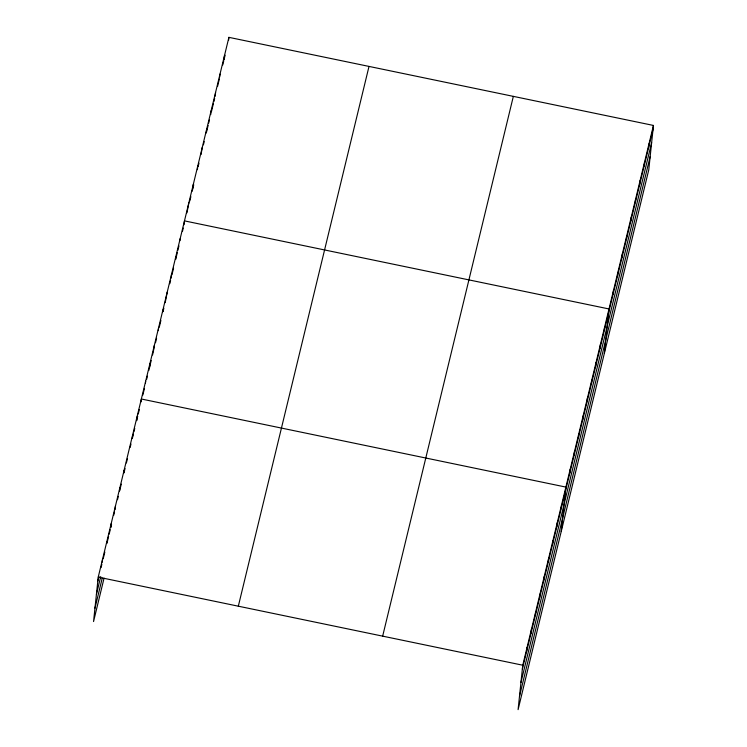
<?xml version="1.0" encoding="UTF-8"?>
<svg xmlns="http://www.w3.org/2000/svg" width="747" height="747" viewBox="0 0 747 747"><rect width="100%" height="100%" fill="white"/><g stroke="black" fill="none" stroke-linecap="round" stroke-linejoin="round"><path stroke-width="1.12" d="M653.448 125.44L522.76 665.213L518.091 709.65L648.769 169.877L653.448 125.44L228.909 37.35L98.231 577.123L93.552 621.56L104.066 578.141M102.236 562.202L102.535 559.316M106.653 543.424L106.849 541.5M111.163 523.694L110.761 527.541L111.564 524.198M115.075 509.725L115.477 505.878M119.483 490.947L119.791 488.062M123.899 472.179L124.105 470.255M132.723 434.623L132.322 438.47L133.405 434.016M137.037 416.817L136.636 420.664L137.709 416.21M141.052 401.886L141.351 399.001L565.89 487.091L561.212 531.528M145.46 383.108L145.665 381.185M149.577 367.225L149.979 363.378M153.882 349.409L154.293 345.562M158.299 330.632L158.607 327.746M162.715 311.863L162.911 309.94M167.225 292.124L165.208 302.656M171.138 278.164L171.539 274.308M175.545 259.386L175.853 256.501M179.962 240.609L180.167 238.685M184.07 224.726L184.481 220.879L609.01 308.959L604.342 353.396M188.926 202.521L186.946 212.848M192.959 188.02L193.361 184.173M197.404 169.662L197.806 165.815M202.25 147.467L201.064 154.554M206.695 129.11L206.293 132.957L208.124 125.403M210.729 114.608L211.14 110.761M215.173 96.251L215.584 92.404M219.721 76.941L220.02 74.056M224.464 55.698L224.063 59.555L225.108 55.231M228.61 40.235L228.909 37.35M526.672 651.253L527.074 647.397M530.977 633.437L531.388 629.59M535.291 615.621L535.702 611.774M539.605 597.815L540.006 593.968M543.919 579.999L544.32 576.152M548.233 562.183L548.634 558.336M552.547 544.376L552.948 540.529M556.851 526.56L557.262 522.713M561.165 508.744L561.576 504.897M569.793 473.122L570.194 469.275M574.107 455.315L574.508 451.459M578.421 437.499L578.822 433.652M582.735 419.683L583.136 415.836M587.039 401.877L587.45 398.02M591.353 384.061L591.764 380.214M595.667 366.245L596.078 362.398M599.981 348.438L600.383 344.591M604.295 330.622L604.697 326.775M613.054 294.458L613.455 290.611M617.489 276.101L617.9 272.253M621.934 257.752L622.344 253.905M626.378 239.404L626.78 235.548M630.823 221.047L631.224 217.2M635.267 202.698L635.669 198.851M639.712 184.341L640.114 180.494M644.157 165.993L644.558 162.146M648.592 147.635L649.003 143.788M97.82 580.979L98.903 576.525M101.06 567.617L101.863 564.274M103.217 558.709L104.832 552.033M106.989 543.125L108.604 536.439M109.146 534.217L110.22 529.763M113.721 515.29L114.534 511.947M117.494 499.706L118.306 496.363M119.651 490.798L121.275 484.121M123.965 472.982L125.048 468.537M126.392 462.963L127.476 458.509M130.165 447.378L130.977 444.045M133.937 431.794L134.749 428.451M138.251 413.978L139.334 409.524M142.836 395.06L144.451 388.375M146.608 379.467L147.42 376.133M148.765 370.559L151.193 360.54M152.537 354.974L153.621 350.52M155.507 342.733L156.581 338.279M159.279 327.149L160.894 320.463M163.051 311.555L163.854 308.222M169.784 283.729L170.596 280.386M171.941 274.821L173.565 268.145M175.722 259.237L177.338 252.551M177.87 250.329L178.953 245.875M182.455 231.402L183.267 228.059M189.822 200.971L190.868 196.657M192.175 191.26L193.744 184.78M198.188 166.422L198.973 163.191M203.417 144.834L204.202 141.594M208.646 123.246L209.431 120.006M211.513 111.368L213.343 103.814M213.866 101.657L214.65 98.417M217.526 86.54L219.357 78.986M222.755 64.952L223.801 60.628M96.419 594.369L100.724 576.553M94.962 608.17L102.246 578.113M238.321 606.2L369.009 66.418M382.66 636.145L513.348 96.372M522.358 669.06L653.037 129.287M520.948 682.459L651.636 142.677M519.501 696.26L650.179 156.478M98.231 577.123L522.76 665.213"/></g></svg>
